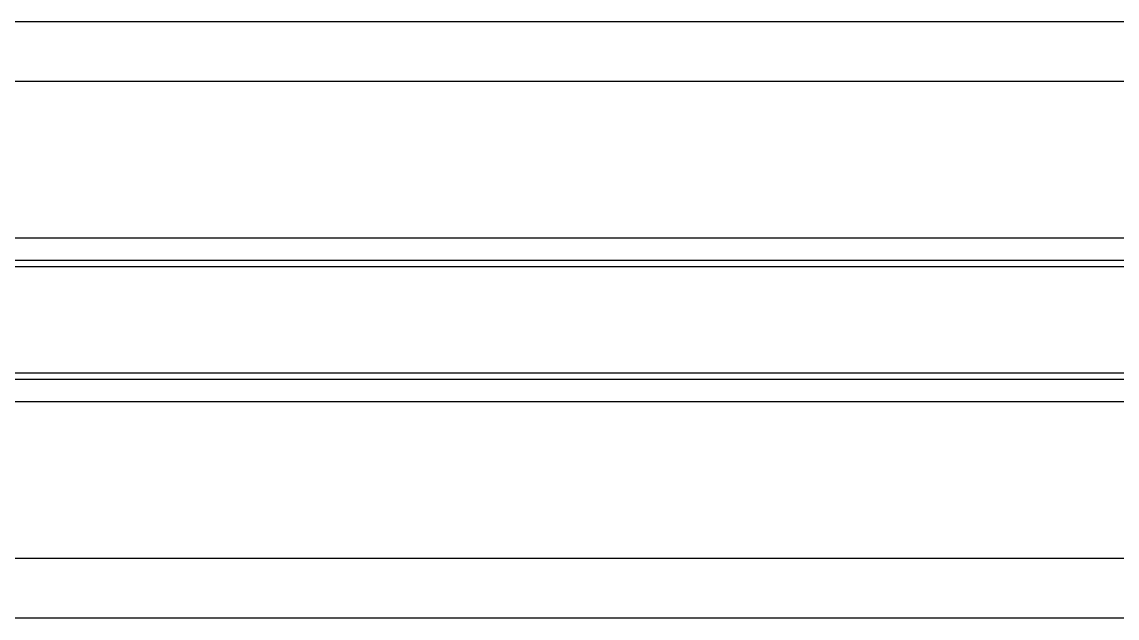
# Model space of a CAD drawing. Header units: millimetres. Extents: x -29 to 3384, y -388 to 1226.
# Drawn here: x 1419.8 to 1493.3, y 807.6 to 847.6 of the extents above; entities that cross this region are included whole.
import ezdxf

# ---------------------------------------------------------------- set-up
doc = ezdxf.new("R2010")
doc.units = ezdxf.units.MM

msp = doc.modelspace()

# ---------------------------------------------------------------- linework, layer by layer
for p, q in [((1508.03541, 847.61864), (1292.19752, 847.61864)), ((1508.03541, 843.61864), (1292.19752, 843.61864)), ((1508.03541, 833.11864), (1292.19752, 833.11864)), ((1508.03541, 831.61864), (1292.19752, 831.61864)), ((1508.03541, 831.17625), (1292.19752, 831.17625)), ((1508.03541, 824.06103), (1292.19752, 824.06103)), ((1508.03541, 823.61864), (1292.19752, 823.61864)), ((1508.03541, 822.11864), (1292.19752, 822.11864)), ((1508.03541, 811.61864), (1292.19752, 811.61864)), ((1508.03541, 807.61864), (1292.19752, 807.61864))]:
    msp.add_line(p, q)

doc.saveas('drawing.dxf')
